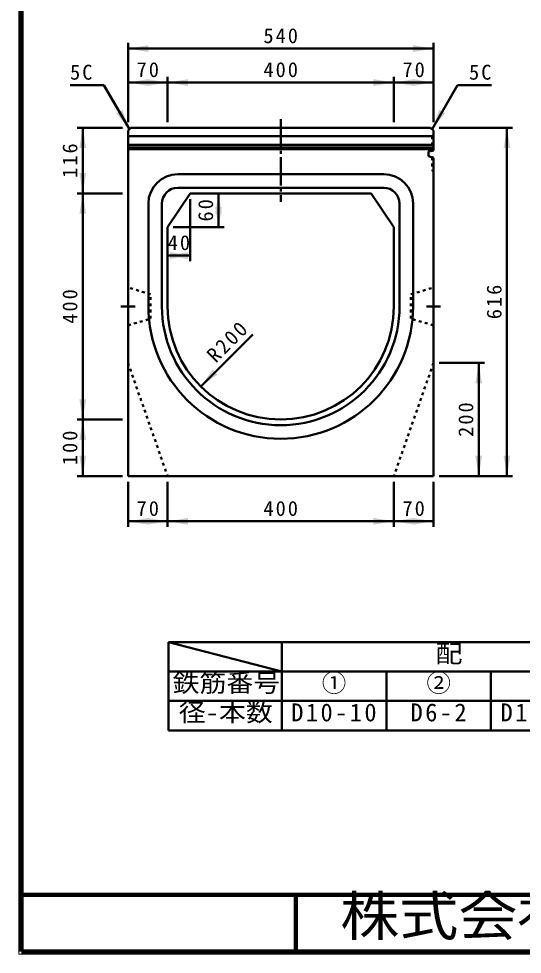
# Model space of a CAD drawing. Units: millimetres, scale not verified. Extents: x 100 to 4105, y 100 to 2870.
# Drawn here: x 100 to 990, y 100 to 1754 of the extents above; entities that cross this region are included whole.
import ezdxf
from ezdxf.enums import TextEntityAlignment as Align

# ---------------------------------------------------------------- set-up
doc = ezdxf.new("R2010")
doc.units = ezdxf.units.MM
doc.header["$LTSCALE"] = 5
doc.header["$PDMODE"] = 32
doc.header["$PDSIZE"] = 2.5
doc.linetypes.add('USER1', pattern=[13.4, 10, -1.2, 1, -1.2])
doc.linetypes.add('USER2', pattern=[2.2, 1, -1.2])
doc.layers.add('V-nasSTD', color=7, linetype='Continuous', lineweight=35)
doc.styles.add('ＭＳ ゴシック', font='')
doc.styles.get('ＭＳ ゴシック').set_extended_font_data('MS Gothic')

msp = doc.modelspace()

# ---------------------------------------------------------------- hatches: boundary and pattern name
at = {"layer": 'V-nasSTD'}
for points in [[(329.262, 1707.66), (293.262, 1701.66), (329.262, 1695.66)], [(797.262, 1695.66), (833.262, 1701.66), (797.262, 1707.66)], [(329.262, 1647.66), (293.262, 1641.66), (329.262, 1635.66)], [(327.262, 1635.66), (363.262, 1641.66), (327.262, 1647.66)], [(399.262, 1647.66), (363.262, 1641.66), (399.262, 1635.66)], [(727.262, 1635.66), (763.262, 1641.66), (727.262, 1647.66)], [(799.262, 1647.66), (763.262, 1641.66), (799.262, 1635.66)], [(797.262, 1635.66), (833.262, 1641.66), (797.262, 1647.66)], [(282.959, 1593.337), (295.762, 1559.16), (272.566, 1587.337)], [(843.566, 1593.337), (830.762, 1559.16), (853.959, 1587.337)], [(219.262, 1525.66), (213.262, 1561.66), (207.262, 1525.66)], [(969.262, 1525.66), (963.262, 1561.66), (957.262, 1525.66)], [(207.262, 1481.66), (213.262, 1445.66), (219.262, 1481.66)], [(219.262, 1409.66), (213.262, 1445.66), (207.262, 1409.66)], [(459.262, 1409.66), (453.262, 1445.66), (447.262, 1409.66)], [(447.262, 1421.66), (453.262, 1385.66), (459.262, 1421.66)], [(399.262, 1341.66), (363.262, 1335.66), (399.262, 1329.66)], [(367.262, 1329.66), (403.262, 1335.66), (367.262, 1341.66)], [(919.262, 1109.66), (913.262, 1145.66), (907.262, 1109.66)], [(443.054, 1133.937), (421.841, 1104.238), (451.54, 1125.452)], [(207.262, 1081.66), (213.262, 1045.66), (219.262, 1081.66)], [(219.262, 1009.66), (213.262, 1045.66), (207.262, 1009.66)], [(207.262, 981.66), (213.262, 945.66), (219.262, 981.66)], [(907.262, 981.66), (913.262, 945.66), (919.262, 981.66)], [(957.262, 981.66), (963.262, 945.66), (969.262, 981.66)], [(329.262, 871.66), (293.262, 865.66), (329.262, 859.66)], [(327.262, 859.66), (363.262, 865.66), (327.262, 871.66)], [(399.262, 871.66), (363.262, 865.66), (399.262, 859.66)], [(727.262, 859.66), (763.262, 865.66), (727.262, 871.66)], [(799.262, 871.66), (763.262, 865.66), (799.262, 859.66)], [(797.262, 859.66), (833.262, 865.66), (797.262, 871.66)]]:
    msp.add_hatch(color=256, dxfattribs=at).paths.add_polyline_path(points)

# ---------------------------------------------------------------- linework, layer by layer
at = {"layer": 'V-nasSTD', "lineweight": 100}
for p, q in [((105, 2865), (105, 105)), ((105, 205), (4100, 205)), ((590, 205), (590, 105)), ((105, 105), (4100, 105))]:
    msp.add_line(p, q, dxfattribs=at)
at = {"layer": 'V-nasSTD', "lineweight": 50}
for p, q in [((293.262, 1571.66), (293.262, 1711.66)), ((833.262, 1571.66), (833.262, 1711.66)), ((293.262, 1701.66), (833.262, 1701.66)), ((293.262, 1641.66), (363.262, 1641.66)), ((363.262, 1571.66), (363.262, 1651.66)), ((363.262, 1641.66), (763.262, 1641.66)), ((763.262, 1571.66), (763.262, 1651.66)), ((763.262, 1641.66), (833.262, 1641.66)), ((190.762, 1637.102), (250.762, 1637.102)), ((250.762, 1637.102), (295.762, 1559.16)), ((875.762, 1637.102), (830.762, 1559.16)), ((875.762, 1637.102), (935.762, 1637.102)), ((283.262, 1561.66), (203.262, 1561.66)), ((213.262, 1445.66), (213.262, 1561.66)), ((298.262, 1561.66), (293.262, 1556.66)), ((293.262, 945.66), (293.262, 1556.66)), ((828.262, 1561.66), (298.262, 1561.66)), ((828.262, 1561.66), (833.262, 1556.66)), ((833.262, 1556.66), (833.262, 1521.675)), ((843.262, 1561.66), (973.262, 1561.66)), ((963.262, 945.66), (963.262, 1561.66)), ((293.262, 1546.66), (833.262, 1546.66)), ((833.262, 1531.66), (293.262, 1531.66)), ((293.262, 1526.66), (833.262, 1526.66)), ((833.262, 1523.66), (293.262, 1523.66)), ((824.262, 1519.66), (833.262, 1521.675)), ((824.262, 1511.66), (824.262, 1519.66)), ((824.262, 1511.66), (833.262, 1508.302)), ((833.262, 945.66), (833.262, 1508.302)), ((381.262, 1479.66), (745.262, 1479.66)), ((283.262, 1445.66), (203.262, 1445.66)), ((213.262, 1045.66), (213.262, 1445.66)), ((403.262, 1445.66), (363.262, 1385.66)), ((381.262, 1455.66), (745.262, 1455.66)), ((403.262, 1445.66), (723.262, 1445.66)), ((453.262, 1385.66), (453.262, 1445.66)), ((723.262, 1445.66), (763.262, 1385.66)), ((329.262, 1395.66), (329.262, 1427.66)), ((353.262, 1395.66), (353.262, 1427.66)), ((403.262, 1435.66), (403.262, 1325.66)), ((773.262, 1427.66), (773.262, 1395.66)), ((797.262, 1427.66), (797.262, 1395.66)), ((329.262, 1245.66), (329.262, 1395.66)), ((353.262, 1245.66), (353.262, 1395.66)), ((773.262, 1395.66), (773.262, 1245.66)), ((797.262, 1395.66), (797.262, 1245.66)), ((363.262, 1385.66), (363.262, 1245.66)), ((373.262, 1385.66), (463.262, 1385.66)), ((763.262, 1385.66), (763.262, 1245.66)), ((363.262, 1335.66), (403.262, 1335.66)), ((421.841, 1104.238), (513.765, 1196.162)), ((843.262, 1145.66), (923.262, 1145.66)), ((913.262, 945.66), (913.262, 1145.66)), ((283.262, 1045.66), (203.262, 1045.66)), ((213.262, 945.66), (213.262, 1045.66)), ((283.262, 945.66), (203.262, 945.66)), ((293.262, 945.66), (833.262, 945.66)), ((843.262, 945.66), (973.262, 945.66)), ((293.262, 935.66), (293.262, 855.66)), ((363.262, 935.66), (363.262, 855.66)), ((763.262, 935.66), (763.262, 855.66)), ((833.262, 935.66), (833.262, 855.66)), ((293.262, 865.66), (363.262, 865.66)), ((363.262, 865.66), (763.262, 865.66)), ((763.262, 865.66), (833.262, 865.66)), ((365, 652), (365, 600)), ((565, 652), (365, 652)), ((365, 652), (565, 600)), ((565, 600), (565, 652)), ((750, 652), (565, 652)), ((935, 652), (750, 652)), ((1120, 652), (935, 652)), ((365, 600), (530, 600)), ((365, 600), (365, 548)), ((565, 600), (365, 600)), ((565, 600), (750, 600)), ((565, 548), (565, 600)), ((565, 600), (565, 548)), ((750, 600), (935, 600)), ((750, 548), (750, 600)), ((750, 600), (750, 548)), ((935, 600), (1120, 600)), ((935, 548), (935, 600)), ((935, 600), (935, 548)), ((365, 548), (365, 496)), ((565, 548), (365, 548)), ((565, 548), (750, 548)), ((565, 496), (565, 548)), ((565, 548), (565, 496)), ((750, 548), (935, 548)), ((750, 496), (750, 548)), ((750, 548), (750, 496)), ((935, 548), (1120, 548)), ((935, 496), (935, 548)), ((935, 548), (935, 496)), ((365, 496), (565, 496)), ((565, 496), (750, 496)), ((750, 496), (935, 496)), ((935, 496), (1120, 496))]:
    msp.add_line(p, q, dxfattribs=at)
at = {"layer": 'V-nasSTD', "linetype": 'USER1', "lineweight": 50}
for p, q in [((563.262, 1576.66), (563.262, 1430.66)), ((305.762, 1245.66), (280.762, 1245.66)), ((820.762, 1245.66), (845.762, 1245.66))]:
    msp.add_line(p, q, dxfattribs=at)
at = {"layer": 'V-nasSTD', "linetype": 'USER2', "lineweight": 50}
for p, q in [((830.962, 1546.66), (833.262, 1548.96)), ((830.962, 1546.66), (830.962, 1521.16)), ((830.962, 1509.16), (830.962, 1486.66)), ((830.962, 1486.66), (833.262, 1484.36)), ((333.262, 1267.16), (293.262, 1279.16)), ((293.262, 1279.16), (293.262, 1212.16)), ((793.262, 1267.16), (833.262, 1279.16)), ((833.262, 1279.16), (833.262, 1212.16)), ((333.262, 1224.16), (333.262, 1267.16)), ((793.262, 1224.16), (793.262, 1267.16)), ((293.262, 1212.16), (333.262, 1224.16)), ((833.262, 1212.16), (793.262, 1224.16)), ((293.262, 1145.66), (363.262, 945.66)), ((833.262, 1145.66), (763.262, 945.66))]:
    msp.add_line(p, q, dxfattribs=at)
at = {"layer": 'V-nasSTD', "lineweight": 13}
msp.add_lwpolyline([(100, 100), (100, 2870), (4105, 2870), (4105, 100)], close=True, dxfattribs=at)
at = {"layer": 'V-nasSTD', "lineweight": 50}
for centre, radius, start, end in [((381.262, 1427.66), 52, 90, 180), ((745.262, 1427.66), 52, 0, 90), ((381.262, 1427.66), 28, 90, 180), ((745.262, 1427.66), 28, 0, 90), ((563.262, 1245.66), 234, 180, 270), ((563.262, 1245.66), 210, 180, 270), ((563.262, 1245.66), 200, 180, 270), ((563.262, 1245.66), 200, 270, 0), ((563.262, 1245.66), 210, 270, 0), ((563.262, 1245.66), 234, 270, 0)]:
    msp.add_arc(centre, radius, start, end, dxfattribs=at)
at = {"layer": 'V-nasSTD'}
for p in [(830.962, 1521.16), (830.962, 1509.16)]:
    msp.add_point(p, dxfattribs=at)

# ---------------------------------------------------------------- texts
at = {"layer": 'V-nasSTD', "style": 'ＭＳ ゴシック', "width": 1.1}
for s, height, p in [('配\u3000\u3000\u3000\u3000\u3000\u3000\u3000\u3000\u3000\u3000筋', 31.67, (837.04, 647.6)), ('鉄筋番号', 31.67, (372.12, 595.6)), ('径-本数', 31.67, (382.92, 543.6)), ('株式会社船生コンクリート工業', 69.65, (668.279, 202.55))]:
    msp.add_text(s, height=height, dxfattribs=at).set_placement(p, align=Align.TOP_LEFT)
at = {"layer": 'V-nasSTD', "style": 'ＭＳ ゴシック'}
for s, p in [('①', (635.9, 595.6)), ('②', (820.9, 595.6))]:
    msp.add_text(s, height=31.67, dxfattribs=at).set_placement(p, align=Align.TOP_LEFT)
at = {"layer": 'V-nasSTD', "attachment_point": 1, "style": 'ＭＳ ゴシック'}
for s, insert, char_height in [('\\T1.2;540', (532.662, 1737.66), 26.39), ('\\T1.2;5C', (190.762, 1673.102), 26.39), ('\\T1.2;70', (308.462, 1677.66), 26.39), ('\\T1.2;400', (532.662, 1677.66), 26.39), ('\\T1.2;70', (778.462, 1677.66), 26.39), ('\\T1.2;5C', (896.162, 1673.102), 26.39), ('\\T1.2;40', (363.462, 1371.66), 26.39), ('\\T1.2;70', (308.462, 901.66), 26.39), ('\\T1.2;400', (532.662, 901.66), 26.39), ('\\T1.2;70', (778.462, 901.66), 26.39), ('\\T1.2;D10-10', (581.9, 543.6), 31.67), ('\\T1.2;D6-2', (792.82, 543.6), 31.67), ('\\T1.2;D10-10', (951.9, 543.6), 31.67)]:
    msp.add_mtext(s, dxfattribs=dict(at, insert=insert, char_height=char_height))
at = {"layer": 'V-nasSTD', "char_height": 26.39, "attachment_point": 1, "style": 'ＭＳ ゴシック'}
for s, insert, rotation in [('\\T1.2;116', (177.262, 1473.06), 90), ('\\T1.2;60', (417.262, 1395.86), 90), ('\\T1.2;400', (177.262, 1215.06), 90), ('\\T1.2;616', (927.262, 1223.06), 90), ('\\T1.2;R200', (429.761, 1163.07), 45), ('\\T1.2;200', (877.262, 1015.06), 90), ('\\T1.2;100', (177.262, 965.06), 90)]:
    msp.add_mtext(s, dxfattribs=dict(at, insert=insert, rotation=rotation))

doc.saveas('drawing.dxf')
